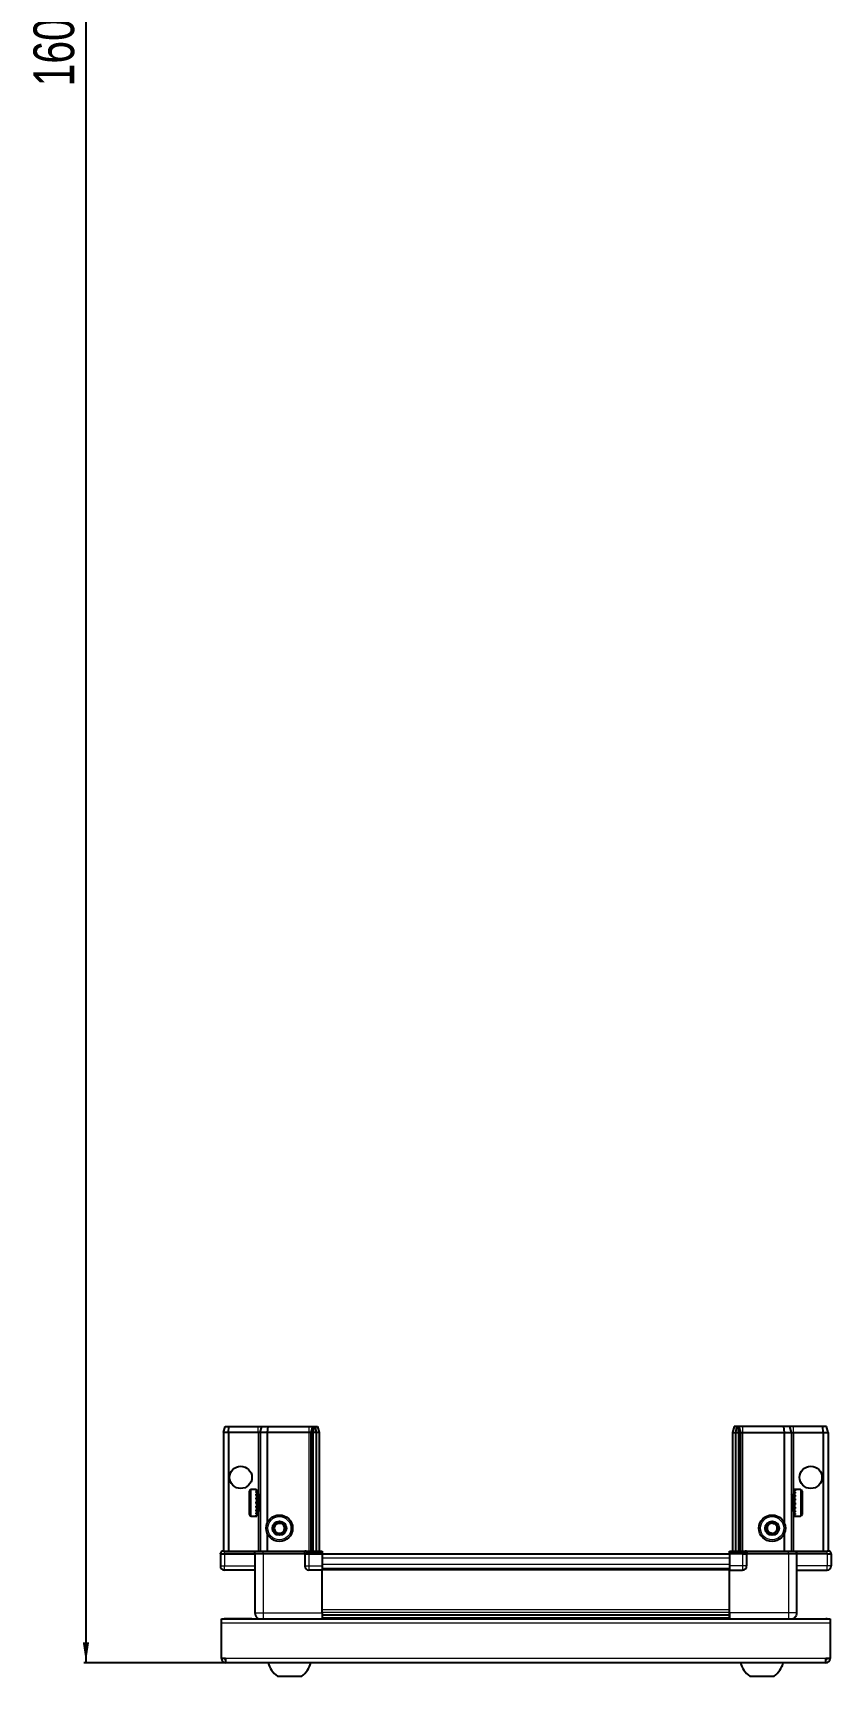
# Model space of a CAD drawing. Header units: millimetres. Extents: x 1770 to 4662, y -1120 to 2061.
# Drawn here: x 1858 to 2250, y -1120 to -313 of the extents above; entities that cross this region are included whole.
import ezdxf

# ---------------------------------------------------------------- set-up
doc = ezdxf.new("R2010")
doc.units = ezdxf.units.MM
doc.layers.add('FORMAT', color=7, linetype='Continuous')
doc.styles.add('SLDTEXTSTYLE0', font='TXT', dxfattribs={"width": 0.75})
doc.dimstyles.new('SLDDIMSTYLE0', dxfattribs={"dimtxt": 20, "dimasz": 10, "dimexe": 0, "dimexo": 0.0625, "dimgap": 5, "dimtad": 2, "dimdec": 1, "dimrnd": 1e-09, "dimzin": 12, "dimdsep": 46, "dimtxsty": 'SLDTEXTSTYLE0', "dimsah": 1, "dimcen": 0.09, "dimadec": 0, "dimazin": 3, "dimtfac": 1, "dimtofl": 0, "dimtmove": 0, "dimatfit": 3, "dimfxl": 0, "dimfrac": 2, "dimtolj": 1, "dimtzin": 12, "dimarcsym": 0})

# ---------------------------------------------------------------- blocks, each defined once
blk = doc.blocks.new('_D_10')
at = {"layer": 'FORMAT'}
for p, q in [((1975.75, 493.68), (1883.4, 493.68)), ((1884.4, 493.68), (1884.4, -1113.32)), ((1952.99, -1113.32), (1883.4, -1113.32))]:
    blk.add_line(p, q, dxfattribs=at)
for points in [[(1884.4, 493.68), (1882.86, 483.68), (1885.93, 483.68)], [(1884.4, -1113.32), (1885.93, -1103.32), (1882.86, -1103.32)]]:
    blk.add_solid(points, dxfattribs=at)
at = {"layer": 'FORMAT', "insert": (1858.61, -339.38), "char_height": 20, "attachment_point": 1, "rotation": 90, "style": 'SLDTEXTSTYLE0'}
blk.add_mtext('1607', dxfattribs=at)

msp = doc.modelspace()

# ---------------------------------------------------------------- linework, layer by layer
at = {"color": 7, "linetype": 'Continuous', "lineweight": 25}
for p, q in [((1951.9, -1000.32), (1952.7, -997.32)), ((1954.4, -1000.32), (1951.9, -1000.32)), ((1951.9, -1000.32), (1951.9, -1058.62)), ((1952.7, -997.32), (1954.55, -997.32)), ((1954.4, -1000.32), (1954.55, -997.32)), ((1954.4, -1000.32), (1954.4, -1058.62)), ((1968.9, -1000.32), (1954.4, -1000.32)), ((1954.55, -997.32), (1968.9, -997.32)), ((1968.9, -997.32), (1970.7, -997.32)), ((1969.9, -1000.32), (1968.9, -1000.32)), ((1969.9, -1000.32), (1970.7, -997.32)), ((1973.4, -1000.32), (1969.9, -1000.32)), ((1969.9, -1000.32), (1969.9, -1058.62)), ((1970.7, -997.32), (1973.73, -997.32)), ((1973.73, -997.32), (1973.4, -1000.32)), ((1993.9, -1000.32), (1973.4, -1000.32)), ((1973.4, -1000.32), (1973.4, -1044.82)), ((1973.73, -997.32), (1993.9, -997.32)), ((1993.9, -997.32), (1995.7, -997.32)), ((1994.9, -1000.32), (1993.9, -1000.32)), ((1995.7, -997.32), (1994.9, -1000.32)), ((1995.9, -1000.32), (1994.9, -1000.32)), ((1994.9, -1000.32), (1994.9, -1058.62)), ((1995.7, -997.32), (1996.44, -997.32)), ((1996.44, -997.32), (1995.9, -1000.32)), ((1997.4, -1000.32), (1995.9, -1000.32)), ((1995.9, -1000.32), (1995.9, -1058.62)), ((1996.44, -997.32), (1996.94, -997.32)), ((1996.94, -997.32), (1997.4, -1000.32)), ((1996.94, -997.32), (1998.09, -997.32)), ((1997.4, -1000.32), (1997.4, -1058.62)), ((1998.9, -1000.32), (1997.4, -1000.32)), ((1998.09, -997.32), (1998.9, -1000.32)), ((1998.9, -1000.32), (1998.9, -1058.62)), ((2202.7, -997.32), (2201.9, -1000.32)), ((2201.9, -1000.32), (2203.4, -1000.32)), ((2201.9, -1000.32), (2201.9, -1058.62)), ((2203.85, -997.32), (2202.7, -997.32)), ((2203.85, -997.32), (2203.4, -1000.32)), ((2203.4, -1000.32), (2204.9, -1000.32)), ((2203.4, -1000.32), (2203.4, -1058.62)), ((2204.35, -997.32), (2203.85, -997.32)), ((2204.35, -997.32), (2204.9, -1000.32)), ((2205.09, -997.32), (2204.35, -997.32)), ((2204.9, -1000.32), (2204.9, -1058.62)), ((2204.9, -1000.32), (2205.9, -1000.32)), ((2205.09, -997.32), (2205.9, -1000.32)), ((2206.9, -997.32), (2205.09, -997.32)), ((2205.9, -1000.32), (2205.9, -1058.62)), ((2205.9, -1000.32), (2206.9, -1000.32)), ((2227.06, -997.32), (2206.9, -997.32)), ((2206.9, -1000.32), (2227.4, -1000.32)), ((2227.06, -997.32), (2227.4, -1000.32)), ((2230.09, -997.32), (2227.06, -997.32)), ((2227.4, -1000.32), (2227.4, -1044.82)), ((2227.4, -1000.32), (2230.9, -1000.32)), ((2230.9, -1000.32), (2230.09, -997.32)), ((2231.9, -997.32), (2230.09, -997.32)), ((2230.9, -1000.32), (2230.9, -1058.62)), ((2230.9, -1000.32), (2231.9, -1000.32)), ((2246.24, -997.32), (2231.9, -997.32)), ((2231.9, -1000.32), (2246.4, -1000.32)), ((2246.4, -1000.32), (2246.24, -997.32)), ((2248.09, -997.32), (2246.24, -997.32)), ((2246.4, -1000.32), (2246.4, -1058.62)), ((2246.4, -1000.32), (2248.9, -1000.32)), ((2248.9, -1000.32), (2248.09, -997.32)), ((2248.9, -1000.32), (2248.9, -1058.62)), ((1964.7, -1040.52), (1964.7, -1029.12)), ((1967.9, -1028.32), (1965.5, -1028.32)), ((1967.9, -1028.32), (1967.9, -1028.33)), ((1967.9, -1028.33), (1968.4, -1028.33)), ((1967.9, -1028.51), (1968.4, -1028.51)), ((1967.9, -1028.51), (1967.9, -1028.73)), ((1967.9, -1028.73), (1968.4, -1028.73)), ((1967.9, -1029.31), (1968.4, -1029.31)), ((1967.9, -1029.31), (1967.9, -1029.73)), ((1967.9, -1029.73), (1968.4, -1029.73)), ((1967.9, -1030.64), (1968.4, -1030.64)), ((1967.9, -1030.64), (1967.9, -1031.23)), ((1967.9, -1031.23), (1968.4, -1031.23)), ((1967.9, -1032.38), (1968.4, -1032.38)), ((1967.9, -1032.38), (1967.9, -1033.08)), ((1968.4, -1028.51), (1968.4, -1028.33)), ((1968.4, -1028.73), (1968.4, -1028.51)), ((1968.4, -1029.31), (1968.4, -1028.73)), ((1968.4, -1029.73), (1968.4, -1029.31)), ((1968.4, -1030.64), (1968.4, -1029.73)), ((1968.5, -1030.42), (1968.4, -1030.42)), ((1968.4, -1031.23), (1968.4, -1030.64)), ((1968.4, -1032.38), (1968.4, -1031.23)), ((1968.4, -1033.08), (1968.4, -1032.38)), ((1968.5, -1039.22), (1968.5, -1030.42)), ((1969.38, -1031.51), (1968.9, -1030.82)), ((1968.9, -1038.82), (1968.9, -1030.82)), ((1969.86, -1030.82), (1969.38, -1031.51)), ((1969.38, -1038.13), (1969.38, -1031.51)), ((1969.9, -1030.82), (1969.86, -1030.82)), ((1969.86, -1038.82), (1969.86, -1030.82)), ((2230.93, -1030.82), (2230.9, -1030.82)), ((2231.41, -1031.51), (2230.93, -1030.82)), ((2230.93, -1030.82), (2230.93, -1038.82)), ((2231.9, -1030.82), (2231.41, -1031.51)), ((2231.41, -1031.51), (2231.41, -1038.13)), ((2231.9, -1030.82), (2231.9, -1038.82)), ((2232.4, -1030.42), (2232.3, -1030.42)), ((2232.3, -1030.42), (2232.3, -1039.22)), ((2235.3, -1028.32), (2232.4, -1028.32)), ((2232.9, -1028.32), (2232.4, -1028.32)), ((2232.4, -1028.32), (2232.4, -1028.37)), ((2232.4, -1028.37), (2232.4, -1028.65)), ((2232.9, -1028.37), (2232.4, -1028.37)), ((2232.9, -1028.65), (2232.4, -1028.65)), ((2232.4, -1028.65), (2232.4, -1028.93)), ((2232.9, -1028.93), (2232.4, -1028.93)), ((2232.4, -1028.93), (2232.4, -1029.59)), ((2232.9, -1029.59), (2232.4, -1029.59)), ((2232.4, -1029.59), (2232.4, -1030.06)), ((2232.4, -1030.06), (2232.4, -1031.04)), ((2232.9, -1030.06), (2232.4, -1030.06)), ((2232.9, -1031.04), (2232.4, -1031.04)), ((2232.4, -1031.04), (2232.4, -1031.66)), ((2232.4, -1031.66), (2232.4, -1032.86)), ((2232.9, -1031.66), (2232.4, -1031.66)), ((2232.9, -1028.37), (2232.9, -1028.32)), ((2232.9, -1028.93), (2232.9, -1028.65)), ((2232.9, -1030.06), (2232.9, -1029.59)), ((2232.9, -1031.66), (2232.9, -1031.04)), ((2236.1, -1029.12), (2236.1, -1040.52)), ((1967.9, -1033.08), (1968.4, -1033.08)), ((1967.9, -1034.37), (1968.4, -1034.37)), ((1967.9, -1034.37), (1967.9, -1035.11)), ((1967.9, -1034.51), (1968.4, -1034.51)), ((1967.9, -1035.01), (1968.4, -1035.01)), ((1967.9, -1035.11), (1968.4, -1035.11)), ((1967.9, -1036.39), (1968.4, -1036.39)), ((1967.9, -1036.39), (1967.9, -1037.1)), ((1967.9, -1037.1), (1968.4, -1037.1)), ((1967.9, -1038.26), (1968.4, -1038.26)), ((1967.9, -1038.26), (1967.9, -1038.87)), ((1967.9, -1038.87), (1968.4, -1038.87)), ((1967.9, -1039.8), (1968.4, -1039.8)), ((1967.9, -1039.8), (1967.9, -1040.24)), ((1967.9, -1040.24), (1968.4, -1040.24)), ((1968.4, -1034.37), (1968.4, -1033.08)), ((1968.4, -1034.51), (1968.4, -1034.37)), ((1968.4, -1035.11), (1968.4, -1035.01)), ((1968.4, -1036.39), (1968.4, -1035.11)), ((1968.4, -1037.1), (1968.4, -1036.39)), ((1968.4, -1038.26), (1968.4, -1037.1)), ((1968.4, -1038.87), (1968.4, -1038.26)), ((1968.4, -1039.8), (1968.4, -1038.87)), ((1968.4, -1039.22), (1968.5, -1039.22)), ((1968.4, -1040.24), (1968.4, -1039.8)), ((1968.4, -1040.85), (1968.4, -1040.24)), ((1968.9, -1038.82), (1969.38, -1038.13)), ((1969.38, -1038.13), (1969.86, -1038.82)), ((1969.86, -1038.82), (1969.9, -1038.82)), ((2230.9, -1038.82), (2230.93, -1038.82)), ((2230.93, -1038.82), (2231.41, -1038.13)), ((2231.41, -1038.13), (2231.9, -1038.82)), ((2232.3, -1039.22), (2232.4, -1039.22)), ((2232.9, -1032.86), (2232.4, -1032.86)), ((2232.4, -1032.86), (2232.4, -1033.49)), ((2232.9, -1033.49), (2232.4, -1033.49)), ((2232.4, -1033.57), (2232.4, -1034.87)), ((2232.9, -1033.57), (2232.4, -1033.57)), ((2232.9, -1034.87), (2232.4, -1034.87)), ((2232.9, -1035.35), (2232.4, -1035.35)), ((2232.4, -1035.35), (2232.4, -1035.61)), ((2232.4, -1035.61), (2232.4, -1036.88)), ((2232.9, -1035.61), (2232.4, -1035.61)), ((2232.9, -1036.88), (2232.4, -1036.88)), ((2232.4, -1036.88), (2232.4, -1037.56)), ((2232.4, -1037.56), (2232.4, -1038.68)), ((2232.9, -1037.56), (2232.4, -1037.56)), ((2232.9, -1038.68), (2232.4, -1038.68)), ((2232.4, -1038.68), (2232.4, -1039.25)), ((2232.4, -1039.25), (2232.4, -1040.11)), ((2232.9, -1039.25), (2232.4, -1039.25)), ((2232.9, -1040.11), (2232.4, -1040.11)), ((2232.4, -1040.11), (2232.4, -1040.5)), ((2232.4, -1040.5), (2232.4, -1041.02)), ((2232.9, -1040.5), (2232.4, -1040.5)), ((2232.9, -1033.57), (2232.9, -1032.86)), ((2232.9, -1035.61), (2232.9, -1034.87)), ((2232.9, -1037.56), (2232.9, -1036.88)), ((2232.9, -1039.25), (2232.9, -1038.68)), ((2232.9, -1040.5), (2232.9, -1040.11)), ((1965.5, -1041.32), (1967.9, -1041.32)), ((1967.9, -1040.85), (1968.4, -1040.85)), ((1967.9, -1040.85), (1967.9, -1041.08)), ((1967.9, -1041.08), (1968.4, -1041.08)), ((1967.9, -1041.3), (1968.4, -1041.3)), ((1967.9, -1041.3), (1967.9, -1041.32)), ((1967.9, -1041.31), (1968.4, -1041.31)), ((1968.4, -1041.08), (1968.4, -1040.85)), ((1968.4, -1041.3), (1968.4, -1041.08)), ((1968.4, -1041.31), (1968.4, -1041.3)), ((2232.9, -1041.02), (2232.4, -1041.02)), ((2232.4, -1041.02), (2232.4, -1041.2)), ((2232.4, -1041.2), (2232.4, -1041.32)), ((2232.9, -1041.2), (2232.4, -1041.2)), ((2232.4, -1041.32), (2235.3, -1041.32)), ((2232.9, -1041.2), (2232.9, -1041.02)), ((1973.4, -1049.82), (1973.4, -1058.62)), ((2227.4, -1049.82), (2227.4, -1058.62)), ((1950.9, -1058.62), (1950.4, -1059.49)), ((1950.4, -1059.82), (1950.4, -1059.49)), ((1950.4, -1059.82), (1952.4, -1059.82)), ((1950.4, -1059.82), (1950.4, -1065.82)), ((1952.4, -1058.62), (1950.9, -1058.62)), ((1952.4, -1058.62), (1967.2, -1058.62)), ((1967.2, -1059.82), (1952.4, -1059.82)), ((1952.4, -1059.82), (1967.2, -1059.82)), ((1967.2, -1058.62), (1967.4, -1058.62)), ((1967.4, -1059.82), (1967.2, -1059.82)), ((1967.4, -1059.82), (1967.4, -1058.62)), ((1967.4, -1058.62), (1971.4, -1058.62)), ((1971.4, -1059.82), (1967.4, -1059.82)), ((1967.4, -1059.82), (1967.4, -1088.82)), ((1971.4, -1058.62), (1991.7, -1058.62)), ((1991.7, -1059.82), (1971.4, -1059.82)), ((1991.7, -1058.62), (1991.9, -1058.62)), ((1991.9, -1059.82), (1991.7, -1059.82)), ((1991.9, -1059.82), (1991.9, -1058.62)), ((1992.57, -1058.62), (1991.9, -1058.62)), ((1991.9, -1059.82), (1993.9, -1059.82)), ((1991.9, -1059.82), (1991.9, -1065.82)), ((1992.57, -1058.62), (2000.4, -1058.62)), ((2000.4, -1059.49), (1993.9, -1059.49)), ((2000.4, -1059.82), (1993.9, -1059.82)), ((1993.9, -1059.82), (2000.4, -1059.82)), ((2000.4, -1058.62), (2000.4, -1059.49)), ((2000.4, -1059.49), (2000.4, -1059.49)), ((2000.4, -1059.82), (2000.4, -1059.49)), ((2000.4, -1059.82), (2000.4, -1059.82)), ((2000.4, -1059.82), (2000.4, -1065.82)), ((2200.4, -1059.97), (2000.4, -1059.97)), ((2200.4, -1059.49), (2200.4, -1058.62)), ((2200.4, -1058.62), (2208.22, -1058.62)), ((2206.9, -1059.49), (2200.4, -1059.49)), ((2200.4, -1059.82), (2200.4, -1059.49)), ((2206.9, -1059.82), (2200.4, -1059.82)), ((2200.4, -1059.82), (2200.4, -1065.82)), ((2206.9, -1059.82), (2208.9, -1059.82)), ((2208.9, -1059.82), (2206.9, -1059.82)), ((2208.9, -1058.62), (2208.22, -1058.62)), ((2208.9, -1059.82), (2208.9, -1058.62)), ((2208.9, -1058.62), (2209.1, -1058.62)), ((2209.1, -1059.82), (2208.9, -1059.82)), ((2208.9, -1059.82), (2208.9, -1065.82)), ((2209.1, -1058.62), (2229.4, -1058.62)), ((2229.4, -1059.82), (2209.1, -1059.82)), ((2229.4, -1058.62), (2233.4, -1058.62)), ((2233.4, -1059.82), (2229.4, -1059.82)), ((2233.4, -1059.82), (2233.4, -1058.62)), ((2233.4, -1058.62), (2233.6, -1058.62)), ((2233.6, -1059.82), (2233.4, -1059.82)), ((2233.4, -1059.82), (2233.4, -1088.82)), ((2233.6, -1058.62), (2248.4, -1058.62)), ((2248.4, -1059.82), (2233.6, -1059.82)), ((2249.9, -1058.62), (2248.4, -1058.62)), ((2248.4, -1059.82), (2250.4, -1059.82)), ((2250.4, -1059.49), (2249.9, -1058.62)), ((2250.4, -1059.49), (2249.9, -1058.62)), ((2250.4, -1059.82), (2250.4, -1059.49)), ((2250.4, -1059.82), (2250.4, -1059.49)), ((2250.4, -1059.82), (2250.4, -1059.82)), ((2250.4, -1059.82), (2250.4, -1065.82)), ((1967.4, -1067.82), (1952.4, -1067.82)), ((2000.4, -1067.82), (1993.9, -1067.82)), ((2000.4, -1065.82), (2000.4, -1067.82)), ((2200.4, -1067.17), (2000.4, -1067.17)), ((2000.4, -1088.82), (2000.4, -1067.82)), ((2200.4, -1065.82), (2200.4, -1067.82)), ((2200.4, -1067.82), (2206.9, -1067.82)), ((2200.4, -1088.82), (2200.4, -1067.82)), ((2233.4, -1067.82), (2248.4, -1067.82)), ((2200.55, -1091.82), (2200.55, -1088.82)), ((1950.9, -1093.92), (1950.9, -1091.82)), ((1950.9, -1091.82), (2249.9, -1091.82)), ((1950.9, -1111.22), (1950.9, -1093.92)), ((1965.9, -1091.72), (1953, -1091.72)), ((1965.9, -1091.72), (1965.9, -1091.82)), ((2000.4, -1089.84), (2200.4, -1089.84)), ((2000.4, -1089.88), (2200.4, -1089.88)), ((2024.27, -1091.67), (2000.4, -1091.67)), ((2018.9, -1091.82), (2018.9, -1091.67)), ((2018.93, -1091.82), (2018.93, -1091.67)), ((2019.2, -1091.82), (2019.2, -1091.67)), ((2019.47, -1091.82), (2019.47, -1091.67)), ((2020.12, -1091.82), (2020.12, -1091.67)), ((2020.58, -1091.82), (2020.58, -1091.67)), ((2021.55, -1091.82), (2021.55, -1091.67)), ((2022.17, -1091.82), (2022.17, -1091.67)), ((2023.35, -1091.82), (2023.35, -1091.67)), ((2024.01, -1091.82), (2024.01, -1091.67)), ((2024.07, -1091.82), (2024.07, -1091.67)), ((2025.36, -1091.67), (2024.27, -1091.67)), ((2026.09, -1091.67), (2025.36, -1091.67)), ((2025.36, -1091.82), (2025.36, -1091.67)), ((2025.36, -1091.67), (2025.36, -1091.67)), ((2025.37, -1091.82), (2025.37, -1091.67)), ((2025.87, -1091.82), (2025.87, -1091.67)), ((2026.1, -1091.67), (2026.09, -1091.67)), ((2026.1, -1091.82), (2026.1, -1091.67)), ((2026.52, -1091.67), (2026.1, -1091.67)), ((2174.27, -1091.67), (2026.52, -1091.67)), ((2027.37, -1091.82), (2027.37, -1091.67)), ((2028.06, -1091.82), (2028.06, -1091.67)), ((2029.19, -1091.82), (2029.19, -1091.67)), ((2029.76, -1091.82), (2029.76, -1091.67)), ((2030.63, -1091.82), (2030.63, -1091.67)), ((2031.04, -1091.82), (2031.04, -1091.67)), ((2031.57, -1091.82), (2031.57, -1091.67)), ((2031.76, -1091.82), (2031.76, -1091.67)), ((2031.9, -1091.82), (2031.9, -1091.67)), ((2168.9, -1091.82), (2168.9, -1091.67)), ((2169.07, -1091.82), (2169.07, -1091.67)), ((2169.28, -1091.82), (2169.28, -1091.67)), ((2169.84, -1091.82), (2169.84, -1091.67)), ((2170.26, -1091.82), (2170.26, -1091.67)), ((2171.15, -1091.82), (2171.15, -1091.67)), ((2171.74, -1091.82), (2171.74, -1091.67)), ((2172.88, -1091.82), (2172.88, -1091.67)), ((2173.58, -1091.82), (2173.58, -1091.67)), ((2174.86, -1091.67), (2174.27, -1091.67)), ((2174.86, -1091.82), (2174.86, -1091.67)), ((2174.87, -1091.67), (2174.86, -1091.67)), ((2175.6, -1091.67), (2174.87, -1091.67)), ((2175.03, -1091.82), (2175.03, -1091.67)), ((2175.53, -1091.82), (2175.53, -1091.67)), ((2175.6, -1091.82), (2175.6, -1091.67)), ((2176.62, -1091.67), (2175.6, -1091.67)), ((2175.6, -1091.67), (2175.6, -1091.67)), ((2200.4, -1091.67), (2176.52, -1091.67)), ((2176.89, -1091.82), (2176.89, -1091.67)), ((2177.6, -1091.82), (2177.6, -1091.67)), ((2178.77, -1091.82), (2178.77, -1091.67)), ((2179.38, -1091.82), (2179.38, -1091.67)), ((2180.32, -1091.82), (2180.32, -1091.67)), ((2180.77, -1091.82), (2180.77, -1091.67)), ((2181.39, -1091.82), (2181.39, -1091.67)), ((2181.64, -1091.82), (2181.64, -1091.67)), ((2181.87, -1091.82), (2181.87, -1091.67)), ((2181.89, -1091.82), (2181.89, -1091.67)), ((2234.9, -1091.72), (2234.9, -1091.82)), ((2234.9, -1091.72), (2247.8, -1091.72)), ((2249.9, -1091.82), (2249.9, -1093.92)), ((2249.9, -1093.92), (2249.9, -1111.22)), ((1953, -1111.22), (1950.9, -1111.22)), ((1953, -1111.22), (1953, -1113.32)), ((2247.8, -1113.32), (1953, -1113.32)), ((2249.9, -1111.22), (2247.8, -1111.22)), ((2247.8, -1113.32), (2247.8, -1111.22)), ((1978.4, -1119.92), (1990.4, -1119.92)), ((2210.4, -1119.92), (2222.4, -1119.92))]:
    msp.add_line(p, q, dxfattribs=at)
at = {"color": 8, "linetype": 'Continuous', "lineweight": 18}
for p, q in [((1968.9, -1000.32), (1968.9, -997.32)), ((1968.9, -1000.32), (1968.9, -1030.82)), ((1993.9, -997.32), (1993.9, -1000.32)), ((1993.9, -1000.32), (1993.9, -1058.62)), ((2206.9, -997.32), (2206.9, -1000.32)), ((2206.9, -1000.32), (2206.9, -1058.62)), ((2231.9, -1000.32), (2231.9, -997.32)), ((2231.9, -1000.32), (2231.9, -1030.82)), ((1965.5, -1041.32), (1965.5, -1028.32)), ((2235.3, -1028.32), (2235.3, -1041.32)), ((1968.9, -1038.82), (1968.9, -1058.62)), ((2231.9, -1038.82), (2231.9, -1058.62)), ((1952.4, -1059.82), (1952.4, -1058.62)), ((1952.4, -1059.82), (1952.4, -1065.82)), ((1967.2, -1059.82), (1967.2, -1058.62)), ((1971.4, -1059.82), (1971.4, -1058.62)), ((1971.4, -1059.82), (1971.4, -1088.82)), ((1991.7, -1059.82), (1991.7, -1058.62)), ((1993.9, -1059.82), (1993.9, -1059.49)), ((1993.9, -1059.82), (1993.9, -1065.82)), ((2000.4, -1059.82), (2000.4, -1059.49)), ((2200.4, -1061.97), (2000.4, -1061.97)), ((2206.9, -1059.82), (2206.9, -1059.49)), ((2206.9, -1059.82), (2206.9, -1065.82)), ((2209.1, -1058.62), (2209.1, -1059.82)), ((2229.4, -1059.82), (2229.4, -1058.62)), ((2229.4, -1059.82), (2229.4, -1088.82)), ((2233.6, -1058.62), (2233.6, -1059.82)), ((2248.4, -1059.82), (2248.4, -1058.62)), ((2248.4, -1059.82), (2248.4, -1065.82)), ((1950.4, -1065.82), (1952.4, -1065.82)), ((1952.4, -1065.82), (1967.4, -1065.82)), ((1952.4, -1067.82), (1952.4, -1065.82)), ((1991.9, -1065.82), (1993.9, -1065.82)), ((1993.9, -1065.82), (2000.4, -1065.82)), ((1993.9, -1065.82), (1993.9, -1067.82)), ((2200.4, -1065.17), (2000.4, -1065.17)), ((2200.4, -1067.82), (2000.4, -1067.82)), ((2206.9, -1065.82), (2200.4, -1065.82)), ((2206.9, -1065.82), (2206.9, -1067.82)), ((2208.9, -1065.82), (2206.9, -1065.82)), ((2248.4, -1065.82), (2233.4, -1065.82)), ((2250.4, -1065.82), (2248.4, -1065.82)), ((2248.4, -1067.82), (2248.4, -1065.82)), ((1971.4, -1088.82), (2000.4, -1088.82)), ((2000.4, -1087.22), (2200.4, -1087.22)), ((2200.4, -1088.64), (2000.4, -1088.64)), ((2229.4, -1088.82), (2200.4, -1088.82)), ((2249.9, -1093.92), (1950.9, -1093.92)), ((1953, -1091.82), (1953, -1091.72)), ((2000.4, -1091.08), (2200.4, -1091.08)), ((2247.8, -1091.82), (2247.8, -1091.72)), ((2247.8, -1111.22), (1953, -1111.22))]:
    msp.add_line(p, q, dxfattribs=at)
at = {"color": 7, "linetype": 'Continuous', "lineweight": 25, "flags": 128}
for points in [[(1953, -1091.72), (1952.59, -1091.76), (1952.36, -1091.82)], [(2248.44, -1091.82), (2248.21, -1091.76), (2247.8, -1091.72)]]:
    msp.add_lwpolyline(points, dxfattribs=at)
at = {"color": 7, "linetype": 'Continuous', "lineweight": 25}
for centre, radius in [((1960.4, -1022.32), 5.5), ((2240.4, -1022.32), 5.5), ((1979.4, -1047.32), 6.5), ((1979.4, -1047.32), 3.46), ((2221.4, -1047.32), 6.5), ((2221.4, -1047.32), 3.46)]:
    msp.add_circle(centre, radius, dxfattribs=at)
at = {"color": 8, "linetype": 'Continuous', "lineweight": 18}
for centre in [(1979.4, -1047.32), (2221.4, -1047.32)]:
    msp.add_circle(centre, 5.7, dxfattribs=at)
at = {"color": 7, "linetype": 'Continuous', "lineweight": 25}
for centre, radius, start, end in [((1965.5, -1029.12), 0.8, 90, 180), ((1968.9, -1030.42), 0.4, 180, 270), ((2231.9, -1030.42), 0.4, 270, 360), ((2235.3, -1029.12), 0.8, 360, 90), ((1965.5, -1040.52), 0.8, 180, 270), ((1968.9, -1039.22), 0.4, 90, 180), ((2231.9, -1039.22), 0.4, 0, 90), ((2235.3, -1040.52), 0.8, 270, 0), ((1979.4, -1047.32), 2.5, 147.37605, 207.37605), ((1979.4, -1047.32), 2.5, 207.37605, 267.37605), ((1979.4, -1047.32), 2.5, 87.37605, 147.37605), ((1979.4, -1047.32), 2.5, 267.37605, 327.37605), ((1979.4, -1047.32), 2.5, 27.37605, 87.37605), ((1979.4, -1047.32), 2.5, 327.37605, 27.37605), ((2221.4, -1047.32), 2.5, 134.67671, 194.67671), ((2221.4, -1047.32), 2.5, 194.67671, 254.67671), ((2221.4, -1047.32), 2.5, 74.67671, 134.67671), ((2221.4, -1047.32), 2.5, 14.67671, 74.67671), ((2221.4, -1047.32), 2.5, 314.67671, 14.67671), ((2221.4, -1047.32), 2.5, 254.67671, 314.67671), ((1952.4, -1065.82), 2, 180, 270), ((1993.9, -1065.82), 2, 180, 270), ((2206.9, -1065.82), 2, 270, 0), ((2248.4, -1065.82), 2, 270, 0), ((1953, -1111.22), 2.1, 180, 270), ((1953, -1111.22), 0.6, 180, 270), ((1985.42, -1110.3), 11.91, 194.70035, 233.8734), ((1983.37, -1110.3), 11.91, 306.1266, 345.29965), ((2217.42, -1110.3), 11.91, 194.70035, 233.8734), ((2215.37, -1110.3), 11.91, 306.1266, 345.29965), ((2247.8, -1111.22), 2.1, 270, 0), ((2247.8, -1111.22), 0.6, 270, 0)]:
    msp.add_arc(centre, radius, start, end, dxfattribs=at)
for centre, start_param, end_param in [((1993.9, -1056.02), 2.418858, 3.141593), ((2206.9, -1056.02), 3.141593, 3.864327)]:
    msp.add_ellipse(centre, major_axis=(0, 3.46), ratio=0.57735, start_param=start_param, end_param=end_param, dxfattribs=at)
for points, knots in [([(1976.51, -1047.19), (1976.79, -1046.75), (1977.31, -1045.94), (1977.83, -1045.13), (1978.07, -1044.76)], [0, 0, 0, 0, 0.5346859, 1, 1, 1, 1]), ([(1977.84, -1049.75), (1977.78, -1049.64), (1977.51, -1049.11), (1977.05, -1048.22), (1976.67, -1047.49), (1976.51, -1047.19)], [0, 0, 0, 0, 0.133125, 0.637099, 1, 1, 1, 1]), ([(1978.07, -1044.76), (1978.58, -1044.78), (1979.55, -1044.82), (1980.51, -1044.87), (1980.95, -1044.89)], [0, 0, 0, 0, 0.534686, 1, 1, 1, 1]), ([(1982.28, -1047.45), (1982, -1047.89), (1981.48, -1048.7), (1980.96, -1049.51), (1980.72, -1049.88)], [0, 0, 0, 0, 0.534686, 1, 1, 1, 1]), ([(1980.95, -1044.89), (1981.11, -1045.19), (1981.49, -1045.93), (1981.95, -1046.81), (1982.22, -1047.34), (1982.28, -1047.45)], [0, 0, 0, 0, 0.3629006, 0.8668753, 1, 1, 1, 1]), ([(2218.61, -1046.56), (2218.98, -1046.19), (2219.66, -1045.52), (2220.35, -1044.84), (2220.66, -1044.53)], [0, 0, 0, 0, 0.534686, 1, 1, 1, 1]), ([(2219.34, -1049.35), (2219.26, -1049.02), (2219.05, -1048.22), (2218.79, -1047.26), (2218.64, -1046.68), (2218.61, -1046.56)], [0, 0, 0, 0, 0.362901, 0.866875, 1, 1, 1, 1]), ([(2220.66, -1044.53), (2221.16, -1044.66), (2222.09, -1044.92), (2223.02, -1045.17), (2223.45, -1045.29)], [0, 0, 0, 0, 0.5346859, 1, 1, 1, 1]), ([(2224.18, -1048.08), (2223.81, -1048.45), (2223.13, -1049.12), (2222.44, -1049.8), (2222.13, -1050.11)], [0, 0, 0, 0, 0.5346859, 1, 1, 1, 1]), ([(2223.45, -1045.29), (2223.48, -1045.41), (2223.63, -1045.99), (2223.88, -1046.95), (2224.09, -1047.75), (2224.18, -1048.08)], [0, 0, 0, 0, 0.133125, 0.637099, 1, 1, 1, 1]), ([(1980.72, -1049.88), (1980.21, -1049.86), (1979.24, -1049.82), (1978.29, -1049.77), (1977.84, -1049.75)], [0, 0, 0, 0, 0.534686, 1, 1, 1, 1]), ([(2222.13, -1050.11), (2221.63, -1049.98), (2220.7, -1049.72), (2219.77, -1049.47), (2219.34, -1049.35)], [0, 0, 0, 0, 0.534686, 1, 1, 1, 1]), ([(1967.4, -1088.82), (1967.44, -1089.26), (1967.51, -1089.94), (1967.95, -1090.75), (1968.41, -1091.31), (1968.81, -1091.67), (1969.07, -1091.8), (1969.12, -1091.82)], [0, 0, 0, 0, 0.3630185, 0.5584377, 0.7580039, 0.9575702, 1, 1, 1, 1]), ([(2000.4, -1088.82), (2000.4, -1089.22), (2000.4, -1090.01), (2000.4, -1091.02), (2000.4, -1091.65), (2000.4, -1091.81), (2000.4, -1091.82)], [0, 0, 0, 0, 0.32552, 0.65104, 0.97656, 1, 1, 1, 1]), ([(2200.4, -1088.82), (2200.4, -1089.22), (2200.4, -1090.01), (2200.4, -1091.02), (2200.4, -1091.65), (2200.4, -1091.81), (2200.4, -1091.82)], [0, 0, 0, 0, 0.32552, 0.65104, 0.97656, 1, 1, 1, 1]), ([(2233.4, -1088.82), (2233.35, -1089.26), (2233.28, -1089.94), (2232.84, -1090.75), (2232.39, -1091.31), (2231.98, -1091.67), (2231.72, -1091.8), (2231.67, -1091.82)], [0, 0, 0, 0, 0.363018, 0.558438, 0.758004, 0.95757, 1, 1, 1, 1])]:
    msp.add_open_spline(points, degree=3, knots=knots, dxfattribs=at)
at = {"color": 8, "linetype": 'Continuous', "lineweight": 18}
for points in [[(1967.4, -1088.82), (1967.46, -1088.82), (1967.58, -1088.82), (1968.5, -1088.82), (1969.82, -1088.82), (1970.87, -1088.82), (1971.4, -1088.82)], [(2233.4, -1088.82), (2233.34, -1088.82), (2233.22, -1088.82), (2232.29, -1088.82), (2230.97, -1088.82), (2229.92, -1088.82), (2229.4, -1088.82)]]:
    msp.add_open_spline(points, degree=3, dxfattribs=at)
for points in [[(1971.4, -1088.82), (1971.4, -1089.26), (1971.4, -1089.94), (1971.4, -1090.75), (1971.4, -1091.31), (1971.4, -1091.67), (1971.4, -1091.8), (1971.4, -1091.82)], [(2229.4, -1088.82), (2229.4, -1089.26), (2229.4, -1089.94), (2229.4, -1090.75), (2229.4, -1091.31), (2229.4, -1091.67), (2229.4, -1091.8), (2229.4, -1091.82)]]:
    msp.add_open_spline(points, degree=3, knots=[0, 0, 0, 0, 0.363018, 0.558438, 0.758004, 0.95757, 1, 1, 1, 1], dxfattribs=at)

# ---------------------------------------------------------------- dimensions: what is measured, and where the dimension line sits
at = {"layer": 'FORMAT'}
dim = msp.add_linear_dim(base=(1884.4, -1113.32), p1=(1975.76, 493.68), p2=(1953, -1113.32), angle=90, dimstyle='SLDDIMSTYLE0', dxfattribs=at)
dim.commit()
dim.dimension.update_dxf_attribs({"geometry": '_D_10', "text_midpoint": (1884.4, -309.82), "dimtype": 160})

doc.saveas('drawing.dxf')
